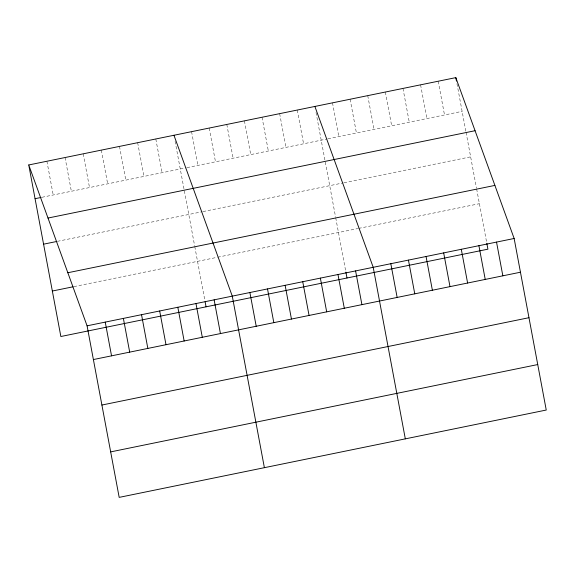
<?xml version="1.0" encoding="UTF-8"?>
<svg xmlns="http://www.w3.org/2000/svg" width="575" height="575" viewBox="0 0 575 575"><rect width="100%" height="100%" fill="white"/><g stroke="black" fill="none" stroke-linecap="round" stroke-linejoin="round"><path stroke-width="0.43" stroke-dasharray="2.88 2.16" d="M41.975 197.283L186.135 167.799M186.976 167.627L327.067 138.978M327.908 138.805L462.128 111.356M57.399 241.342L202.199 211.737M203.04 211.564L343.131 182.915M343.972 182.742L470.637 156.838M73.952 286.609L216.84 257.392M217.681 257.219L357.772 228.57M358.613 228.397L479.406 203.694M456.952 83.684L465.915 131.574M466.066 132.415L476.488 188.075M476.646 188.945L486.817 243.275M438.2 81.233L444.511 114.964M420.584 84.834L426.894 118.565M402.967 88.435L409.278 122.166M385.351 92.036L391.661 125.767M367.734 95.644L374.045 129.368M350.118 99.245L356.428 132.976M332.501 102.846L338.812 136.577M316.02 112.506L335.556 216.897M335.714 217.767L345.884 272.097M297.268 110.055L303.578 143.779M279.651 113.656L285.962 147.387M262.035 117.257L268.345 150.988M244.418 120.858L250.729 154.589M226.802 124.459L233.112 158.19M209.185 128.067L215.496 161.791M191.568 131.668L197.879 165.399M175.088 141.321L194.623 245.719M194.781 246.582L204.793 300.078M155.803 138.985L162.114 172.708M137.655 142.693L143.966 176.424M119.499 146.402L125.817 180.133M101.351 150.118L107.662 183.849M83.203 153.827L89.513 187.558M65.054 157.543L71.365 191.267M46.898 161.252L53.216 194.982"/><path stroke-width="0.86" d="M28.75 164.96L455.817 77.625L514.143 238.488L546.25 410.04L119.183 497.375L87.077 325.824L28.75 164.96L60.857 336.512L487.923 249.176L486.817 243.275M35.061 198.691L41.113 197.455M47.998 218.047L475.065 130.712M43.571 244.174L56.537 241.522M67.828 272.744L494.895 185.409M52.339 291.029L73.083 286.788M87.077 325.824L514.143 238.488M93.394 359.555L520.461 272.219M101.904 405.037L528.971 317.702M110.673 451.893L537.74 364.557M314.884 106.447L373.211 267.31L405.317 438.854M173.952 135.269L232.278 296.132L264.385 467.676M496.527 242.089L502.845 275.82M455.817 77.625L456.464 81.089M478.91 245.697L485.228 279.428M461.294 249.298L467.612 283.029M443.677 252.899L449.995 286.63M426.061 256.5L432.378 290.231M408.444 260.108L414.762 293.832M390.827 263.709L397.145 297.44M355.594 270.911L361.912 304.642M345.884 272.097L346.991 277.998M337.978 274.519L344.296 308.243M320.361 278.12L326.679 311.851M302.745 281.721L309.062 315.452M285.128 285.322L291.446 319.053M267.512 288.923L273.829 322.654M249.895 292.531L256.213 326.262M214.13 299.841L220.441 333.572M205.11 301.76L206.058 306.813M195.982 303.557L202.292 337.288M177.833 307.266L184.144 340.997M159.678 310.982L165.995 344.705M141.529 314.69L147.84 348.421M123.381 318.399L129.691 352.13M105.232 322.115L111.543 355.846"/></g></svg>
